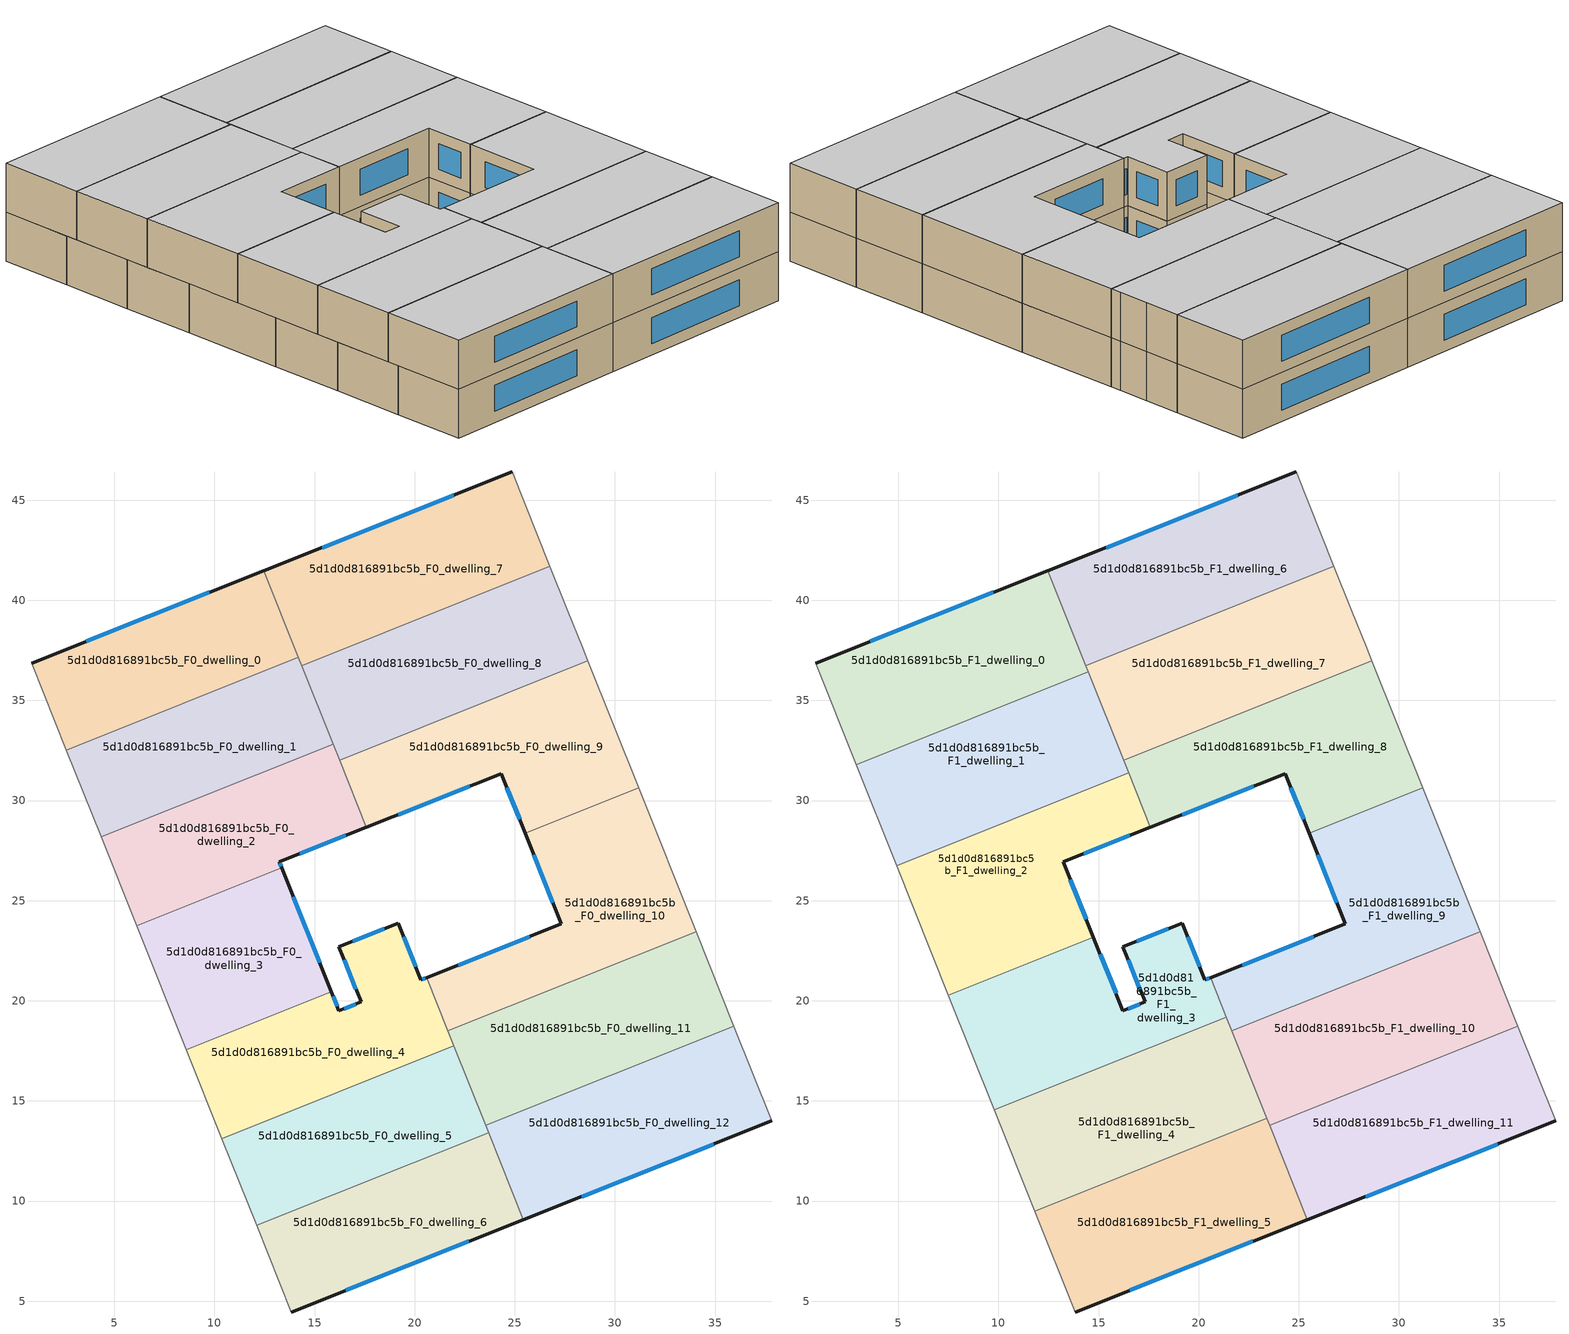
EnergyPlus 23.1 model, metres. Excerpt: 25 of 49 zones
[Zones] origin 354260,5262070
5d1d0d816891bc5b_F0_dwelling_0
 floor ground (EU_floor_Construction): 12.46,41.47 14.19,37.15 2.61,32.52 0.87,36.86 z0
 wall outside (EU_wall_Construction): 12.46,41.47 0.87,36.86 z0:3
 wall to 5d1d0d816891bc5b_F0_dwelling_1 (EU_wall_Construction): 2.61,32.52 14.19,37.15 z0:3
 wall adiabatic (EU_wall_Construction): 0.87,36.86 2.61,32.52 z0:3
 wall to 5d1d0d816891bc5b_F0_dwelling_7 (EU_wall_Construction): 14.19,37.15 12.46,41.47 z0:3
 window (EU_Window_Construction): 9.74,40.39 3.59,37.95 z0.7:2.3
5d1d0d816891bc5b_F0_dwelling_1
 floor ground (EU_floor_Construction): 14.19,37.15 15.92,32.82 4.34,28.19 2.61,32.52 z0
 wall to 5d1d0d816891bc5b_F0_dwelling_2 (EU_wall_Construction): 4.34,28.19 15.92,32.82 z0:3
 wall adiabatic (EU_wall_Construction): 2.61,32.52 4.34,28.19 z0:3
 wall to 5d1d0d816891bc5b_F0_dwelling_8 (EU_wall_Construction): 15.92,32.82 14.36,36.74 z0:3
 wall to 5d1d0d816891bc5b_F0_dwelling_7 (EU_wall_Construction): 14.36,36.74 14.19,37.15 z0:3
5d1d0d816891bc5b_F0_dwelling_10
 floor ground (EU_floor_Construction): 31.18,30.63 34.05,23.46 21.66,18.5 20.59,21.16 27.33,23.84 25.52,28.37 z0
 wall outside (EU_wall_Construction): 25.52,28.37 27.33,23.84 20.59,21.16 z0:3
 wall to 5d1d0d816891bc5b_F0_dwelling_9 (EU_wall_Construction): 31.18,30.63 25.52,28.37 z0:3
 wall adiabatic (EU_wall_Construction): 34.05,23.46 31.18,30.63 z0:3
 wall to 5d1d0d816891bc5b_F0_dwelling_11 (EU_wall_Construction): 21.66,18.5 34.05,23.46 z0:3
 wall to 5d1d0d816891bc5b_F0_dwelling_4 (EU_wall_Construction): 20.59,21.16 21.66,18.5 z0:3
 window (EU_Window_Construction): 25.75,23.21 22.17,21.79 / 25.94,27.31 26.9,24.9 z0.7:2.3
5d1d0d816891bc5b_F0_dwelling_11
 floor ground (EU_floor_Construction): 34.05,23.46 35.94,18.74 23.54,13.78 21.66,18.5 z0
 wall adiabatic (EU_wall_Construction): 35.94,18.74 34.05,23.46 z0:3
 wall to 5d1d0d816891bc5b_F0_dwelling_12 (EU_wall_Construction): 23.54,13.78 35.94,18.74 z0:3
 wall to 5d1d0d816891bc5b_F0_dwelling_5 (EU_wall_Construction): 21.96,17.74 23.54,13.78 z0:3
 wall to 5d1d0d816891bc5b_F0_dwelling_4 (EU_wall_Construction): 21.65,18.49 21.95,17.74 z0:3
5d1d0d816891bc5b_F0_dwelling_12
 floor ground (EU_floor_Construction): 35.94,18.74 37.84,14 25.43,9.07 23.54,13.78 z0
 wall outside (EU_wall_Construction): 25.43,9.07 37.84,14 z0:3
 wall adiabatic (EU_wall_Construction): 37.84,14 35.94,18.74 z0:3
 wall to 5d1d0d816891bc5b_F0_dwelling_6 (EU_wall_Construction): 23.69,13.41 25.43,9.07 z0:3
 wall to 5d1d0d816891bc5b_F0_dwelling_5 (EU_wall_Construction): 23.54,13.77 23.69,13.41 z0:3
 window (EU_Window_Construction): 28.34,10.23 34.92,12.84 z0.7:2.3
5d1d0d816891bc5b_F0_dwelling_2
 floor ground (EU_floor_Construction): 15.92,32.82 17.59,28.66 13.25,26.94 13.36,26.65 6.12,23.75 4.34,28.19 z0
 wall outside (EU_wall_Construction): 13.36,26.65 13.25,26.94 17.59,28.66 z0:3
 wall to 5d1d0d816891bc5b_F0_dwelling_3 (EU_wall_Construction): 6.12,23.75 13.36,26.65 z0:3
 wall adiabatic (EU_wall_Construction): 4.34,28.19 6.12,23.75 z0:3
 wall to 5d1d0d816891bc5b_F0_dwelling_9 (EU_wall_Construction): 17.59,28.66 16.25,32.02 z0:3
 wall to 5d1d0d816891bc5b_F0_dwelling_8 (EU_wall_Construction): 16.25,32.02 15.92,32.82 z0:3
 window (EU_Window_Construction): 14.27,27.34 16.57,28.26 / 13.33,26.72 13.27,26.87 z0.7:2.3
5d1d0d816891bc5b_F0_dwelling_3
 floor ground (EU_floor_Construction): 13.36,26.65 15.84,20.46 8.59,17.56 6.12,23.75 z0
 wall outside (EU_wall_Construction): 15.84,20.46 13.36,26.65 z0:3
 wall to 5d1d0d816891bc5b_F0_dwelling_4 (EU_wall_Construction): 8.59,17.56 15.84,20.46 z0:3
 wall adiabatic (EU_wall_Construction): 6.12,23.75 8.59,17.56 z0:3
 window (EU_Window_Construction): 15.26,21.91 13.94,25.19 z0.7:2.3
5d1d0d816891bc5b_F0_dwelling_4
 floor ground (EU_floor_Construction): 19.18,23.87 20.31,21.04 20.59,21.16 21.96,17.74 10.37,13.11 8.59,17.56 15.84,20.46 16.22,19.5 17.32,19.94 16.22,22.69 z0
 wall outside (EU_wall_Construction): 20.59,21.16 20.31,21.04 19.18,23.87 16.22,22.69 17.32,19.94 16.22,19.5 15.84,20.46 z0:3
 wall to 5d1d0d816891bc5b_F0_dwelling_5 (EU_wall_Construction): 10.37,13.11 21.96,17.74 z0:3
 wall adiabatic (EU_wall_Construction): 8.59,17.56 10.37,13.11 z0:3
 window (EU_Window_Construction): 16.48,22.05 17.06,20.59 / 18.48,23.6 16.91,22.97 / 20.05,21.71 19.44,23.21 / 20.53,21.13 20.38,21.07 / 16.13,19.72 15.93,20.23 / 17.06,19.84 16.48,19.6 z0.7:2.3
5d1d0d816891bc5b_F0_dwelling_5
 floor ground (EU_floor_Construction): 21.96,17.74 23.69,13.41 12.1,8.78 10.37,13.11 z0
 wall to 5d1d0d816891bc5b_F0_dwelling_6 (EU_wall_Construction): 12.1,8.78 23.69,13.41 z0:3
 wall adiabatic (EU_wall_Construction): 10.37,13.11 12.1,8.78 z0:3
5d1d0d816891bc5b_F0_dwelling_6
 floor ground (EU_floor_Construction): 23.69,13.41 25.43,9.07 13.83,4.46 12.1,8.78 z0
 wall outside (EU_wall_Construction): 13.83,4.46 25.43,9.07 z0:3
 wall adiabatic (EU_wall_Construction): 12.1,8.78 13.83,4.46 z0:3
 window (EU_Window_Construction): 16.55,5.54 22.7,7.99 z0.7:2.3
5d1d0d816891bc5b_F0_dwelling_7
 floor ground (EU_floor_Construction): 24.87,46.41 26.76,41.7 14.36,36.74 12.46,41.47 z0
 wall outside (EU_wall_Construction): 24.87,46.41 12.46,41.47 z0:3
 wall to 5d1d0d816891bc5b_F0_dwelling_8 (EU_wall_Construction): 14.36,36.74 26.76,41.7 z0:3
 wall adiabatic (EU_wall_Construction): 26.76,41.7 24.87,46.41 z0:3
 window (EU_Window_Construction): 21.96,45.25 15.38,42.63 z0.7:2.3
5d1d0d816891bc5b_F0_dwelling_8
 floor ground (EU_floor_Construction): 26.76,41.7 27.62,39.53 28.38,37.62 28.64,36.97 16.25,32.02 14.36,36.74 z0
 wall adiabatic (EU_wall_Construction): 28.64,36.97 28.38,37.62 27.62,39.53 26.76,41.7 z0:3
 wall to 5d1d0d816891bc5b_F0_dwelling_9 (EU_wall_Construction): 16.25,32.02 28.64,36.97 z0:3
5d1d0d816891bc5b_F0_dwelling_9
 floor ground (EU_floor_Construction): 28.64,36.97 31.18,30.63 25.52,28.37 24.33,31.34 17.59,28.66 16.25,32.02 z0
 wall outside (EU_wall_Construction): 17.59,28.66 24.33,31.34 25.52,28.37 z0:3
 wall adiabatic (EU_wall_Construction): 31.18,30.63 28.64,36.97 z0:3
 window (EU_Window_Construction): 19.17,29.29 22.75,30.71 / 24.61,30.64 25.24,29.07 z0.7:2.3
5d1d0d816891bc5b_F1_dwelling_0
 floor to 5d1d0d816891bc5b_F0_dwelling_0 (EU_floor_Construction): 12.46,41.47 14.19,37.15 2.61,32.52 0.87,36.86 z3
 floor to 5d1d0d816891bc5b_F0_dwelling_1 (EU_floor_Construction): 14.19,37.15 14.48,36.43 2.9,31.8 2.61,32.52 z3
 wall outside (EU_wall_Construction): 12.46,41.47 0.87,36.86 z3:6
 wall to 5d1d0d816891bc5b_F1_dwelling_1 (EU_wall_Construction): 2.9,31.8 14.48,36.43 z3:6
 wall adiabatic (EU_wall_Construction): 0.87,36.86 2.9,31.8 z3:6
 wall to 5d1d0d816891bc5b_F1_dwelling_6 (EU_wall_Construction): 14.36,36.74 12.46,41.47 z3:6
 wall to 5d1d0d816891bc5b_F1_dwelling_7 (EU_wall_Construction): 14.48,36.43 14.36,36.74 z3:6
 window (EU_Window_Construction): 9.74,40.39 3.59,37.95 z3.7:5.3
 ceiling to 5d1d0d816891bc5b_F2_dwelling_0 (EU_floor_Construction): 14.48,36.43 12.46,41.47 0.87,36.86 2.9,31.8 z6
5d1d0d816891bc5b_F1_dwelling_1
 floor to 5d1d0d816891bc5b_F0_dwelling_1 (EU_floor_Construction): 14.48,36.43 15.92,32.82 4.34,28.19 2.9,31.8 z3
 floor to 5d1d0d816891bc5b_F0_dwelling_2 (EU_floor_Construction): 15.92,32.82 16.5,31.38 4.92,26.74 4.34,28.19 z3
 wall to 5d1d0d816891bc5b_F1_dwelling_2 (EU_wall_Construction): 4.92,26.74 16.5,31.38 z3:6
 wall adiabatic (EU_wall_Construction): 2.9,31.8 4.92,26.74 z3:6
 wall to 5d1d0d816891bc5b_F1_dwelling_7 (EU_wall_Construction): 16.25,32.02 14.48,36.43 z3:6
 wall to 5d1d0d816891bc5b_F1_dwelling_8 (EU_wall_Construction): 16.5,31.38 16.25,32.02 z3:6
 ceiling to 5d1d0d816891bc5b_F2_dwelling_1 (EU_floor_Construction): 16.5,31.38 14.48,36.43 2.9,31.8 4.92,26.74 z6
5d1d0d816891bc5b_F1_dwelling_10
 floor to 5d1d0d816891bc5b_F0_dwelling_11 (EU_floor_Construction): 34.05,23.46 35.94,18.74 23.54,13.78 21.66,18.5 z3
 wall to 5d1d0d816891bc5b_F1_dwelling_9 (EU_wall_Construction): 34.05,23.46 21.66,18.5 z3:6
 wall adiabatic (EU_wall_Construction): 35.94,18.74 34.05,23.46 z3:6
 wall to 5d1d0d816891bc5b_F1_dwelling_11 (EU_wall_Construction): 23.54,13.78 35.94,18.74 z3:6
 wall to 5d1d0d816891bc5b_F1_dwelling_4 (EU_wall_Construction): 21.66,18.5 23.4,14.13 z3:6
 wall to 5d1d0d816891bc5b_F1_dwelling_5 (EU_wall_Construction): 23.4,14.13 23.54,13.78 z3:6
 ceiling to 5d1d0d816891bc5b_F2_dwelling_10 (EU_floor_Construction): 35.94,18.74 34.05,23.46 21.66,18.5 23.54,13.78 z6
5d1d0d816891bc5b_F1_dwelling_11
 floor to 5d1d0d816891bc5b_F0_dwelling_12 (EU_floor_Construction): 35.94,18.74 37.84,14 25.43,9.07 23.54,13.78 z3
 wall outside (EU_wall_Construction): 25.43,9.07 37.84,14 z3:6
 wall adiabatic (EU_wall_Construction): 37.84,14 35.94,18.74 z3:6
 wall to 5d1d0d816891bc5b_F1_dwelling_5 (EU_wall_Construction): 23.54,13.78 25.43,9.07 z3:6
 window (EU_Window_Construction): 28.34,10.23 34.92,12.84 z3.7:5.3
 ceiling to 5d1d0d816891bc5b_F2_dwelling_11 (EU_floor_Construction): 37.84,14 35.94,18.74 23.54,13.78 25.43,9.07 z6
5d1d0d816891bc5b_F1_dwelling_2
 floor to 5d1d0d816891bc5b_F0_dwelling_2 (EU_floor_Construction): 16.5,31.38 17.59,28.66 13.25,26.94 13.36,26.65 6.12,23.75 4.92,26.74 z3
 floor to 5d1d0d816891bc5b_F0_dwelling_3 (EU_floor_Construction): 13.36,26.65 14.75,23.18 7.5,20.29 6.12,23.75 z3
 wall outside (EU_wall_Construction): 14.75,23.18 13.25,26.94 17.59,28.66 z3:6
 wall to 5d1d0d816891bc5b_F1_dwelling_3 (EU_wall_Construction): 7.5,20.29 14.75,23.18 z3:6
 wall adiabatic (EU_wall_Construction): 4.92,26.74 7.5,20.29 z3:6
 wall to 5d1d0d816891bc5b_F1_dwelling_8 (EU_wall_Construction): 17.59,28.66 16.5,31.38 z3:6
 window (EU_Window_Construction): 14.27,27.34 16.57,28.26 / 14.39,24.07 13.6,26.06 z3.7:5.3
 ceiling to 5d1d0d816891bc5b_F2_dwelling_2 (EU_floor_Construction): 14.75,23.18 13.25,26.94 17.59,28.66 16.5,31.38 4.92,26.74 7.5,20.29 z6
5d1d0d816891bc5b_F1_dwelling_3
 floor to 5d1d0d816891bc5b_F0_dwelling_3 (EU_floor_Construction): 14.75,23.18 15.84,20.46 8.59,17.56 7.5,20.29 z3
 floor to 5d1d0d816891bc5b_F0_dwelling_4 (EU_floor_Construction): 19.18,23.87 20.31,21.04 20.59,21.16 21.38,19.19 9.79,14.55 8.59,17.56 15.84,20.46 16.22,19.5 17.32,19.94 16.22,22.69 z3
 wall outside (EU_wall_Construction): 20.59,21.16 20.31,21.04 19.18,23.87 16.22,22.69 17.32,19.94 16.22,19.5 14.75,23.18 z3:6
 wall to 5d1d0d816891bc5b_F1_dwelling_4 (EU_wall_Construction): 9.79,14.55 21.38,19.19 z3:6
 wall adiabatic (EU_wall_Construction): 7.5,20.29 9.79,14.55 z3:6
 wall to 5d1d0d816891bc5b_F1_dwelling_9 (EU_wall_Construction): 21.38,19.19 20.59,21.16 z3:6
 window (EU_Window_Construction): 17.06,19.84 16.48,19.6 / 16.48,22.05 17.06,20.59 / 18.48,23.6 16.91,22.97 / 20.05,21.71 19.44,23.21 / 20.53,21.13 20.38,21.07 / 15.87,20.37 15.09,22.32 z3.7:5.3
 ceiling to 5d1d0d816891bc5b_F2_dwelling_3 (EU_floor_Construction): 21.38,19.19 20.59,21.16 20.31,21.04 19.18,23.87 16.22,22.69 17.32,19.94 16.22,19.5 14.75,23.18 7.5,20.29 9.79,14.55 z6
5d1d0d816891bc5b_F1_dwelling_4
 floor to 5d1d0d816891bc5b_F0_dwelling_4 (EU_floor_Construction): 21.38,19.19 21.96,17.74 10.37,13.11 9.79,14.55 z3
 floor to 5d1d0d816891bc5b_F0_dwelling_5 (EU_floor_Construction): 21.96,17.74 23.4,14.13 11.82,9.5 10.37,13.11 z3
 wall to 5d1d0d816891bc5b_F1_dwelling_5 (EU_wall_Construction): 11.82,9.5 23.4,14.13 z3:6
 wall adiabatic (EU_wall_Construction): 9.79,14.55 11.82,9.5 z3:6
 wall to 5d1d0d816891bc5b_F1_dwelling_9 (EU_wall_Construction): 21.65,18.49 21.38,19.19 z3:6
 ceiling to 5d1d0d816891bc5b_F2_dwelling_4 (EU_floor_Construction): 23.4,14.13 21.38,19.19 9.79,14.55 11.82,9.5 z6
5d1d0d816891bc5b_F1_dwelling_5
 floor to 5d1d0d816891bc5b_F0_dwelling_6 (EU_floor_Construction): 23.69,13.41 25.43,9.07 13.83,4.46 12.1,8.78 z3
 floor to 5d1d0d816891bc5b_F0_dwelling_5 (EU_floor_Construction): 23.4,14.13 23.69,13.41 12.1,8.78 11.82,9.5 z3
 wall outside (EU_wall_Construction): 13.83,4.46 25.43,9.07 z3:6
 wall adiabatic (EU_wall_Construction): 11.82,9.5 13.83,4.46 z3:6
 window (EU_Window_Construction): 16.55,5.54 22.7,7.99 z3.7:5.3
 ceiling to 5d1d0d816891bc5b_F2_dwelling_5 (EU_floor_Construction): 25.43,9.07 23.4,14.13 11.82,9.5 13.83,4.46 z6
5d1d0d816891bc5b_F1_dwelling_6
 floor to 5d1d0d816891bc5b_F0_dwelling_7 (EU_floor_Construction): 24.87,46.41 26.76,41.7 14.36,36.74 12.46,41.47 z3
 wall outside (EU_wall_Construction): 24.87,46.41 12.46,41.47 z3:6
 wall to 5d1d0d816891bc5b_F1_dwelling_7 (EU_wall_Construction): 14.36,36.74 26.76,41.7 z3:6
 wall adiabatic (EU_wall_Construction): 26.76,41.7 24.87,46.41 z3:6
 window (EU_Window_Construction): 21.96,45.25 15.38,42.63 z3.7:5.3
 ceiling to 5d1d0d816891bc5b_F2_dwelling_6 (EU_floor_Construction): 26.76,41.7 24.87,46.41 12.46,41.47 14.36,36.74 z6
5d1d0d816891bc5b_F1_dwelling_7
 floor to 5d1d0d816891bc5b_F0_dwelling_8 (EU_floor_Construction): 26.76,41.7 27.62,39.53 28.38,37.62 28.64,36.97 16.25,32.02 14.36,36.74 z3
 wall adiabatic (EU_wall_Construction): 28.64,36.97 28.38,37.62 27.62,39.53 26.76,41.7 z3:6
 wall to 5d1d0d816891bc5b_F1_dwelling_8 (EU_wall_Construction): 16.25,32.02 28.64,36.97 z3:6
 ceiling to 5d1d0d816891bc5b_F2_dwelling_7 (EU_floor_Construction): 28.64,36.97 28.38,37.62 27.62,39.53 26.76,41.7 14.36,36.74 16.25,32.02 z6
5d1d0d816891bc5b_F1_dwelling_8
 floor to 5d1d0d816891bc5b_F0_dwelling_9 (EU_floor_Construction): 28.64,36.97 31.18,30.63 25.52,28.37 24.33,31.34 17.59,28.66 16.25,32.02 z3
 wall outside (EU_wall_Construction): 17.59,28.66 24.33,31.34 25.52,28.37 z3:6
 wall adiabatic (EU_wall_Construction): 31.18,30.63 28.64,36.97 z3:6
 wall to 5d1d0d816891bc5b_F1_dwelling_9 (EU_wall_Construction): 25.52,28.37 31.18,30.63 z3:6
 window (EU_Window_Construction): 19.17,29.29 22.75,30.71 / 24.61,30.64 25.24,29.07 z3.7:5.3
 ceiling to 5d1d0d816891bc5b_F2_dwelling_8 (EU_floor_Construction): 31.18,30.63 28.64,36.97 16.25,32.02 17.59,28.66 24.33,31.34 25.52,28.37 z6
5d1d0d816891bc5b_F1_dwelling_9
 floor to 5d1d0d816891bc5b_F0_dwelling_10 (EU_floor_Construction): 31.18,30.63 34.05,23.46 21.66,18.5 20.59,21.16 27.33,23.84 25.52,28.37 z3
 wall outside (EU_wall_Construction): 25.52,28.37 27.33,23.84 20.59,21.16 z3:6
 wall adiabatic (EU_wall_Construction): 34.05,23.46 31.18,30.63 z3:6
 window (EU_Window_Construction): 25.75,23.21 22.17,21.79 / 25.94,27.31 26.9,24.9 z3.7:5.3
 ceiling to 5d1d0d816891bc5b_F2_dwelling_9 (EU_floor_Construction): 34.05,23.46 31.18,30.63 25.52,28.37 27.33,23.84 20.59,21.16 21.66,18.5 z6
[Building]
EU S2 Campaign: North Axis=0; Terrain=City; Solar Distribution=FullExterior
[Site:Location]
Budapest.Ferenc.Liszt.Intl.AP: Latitude=47.437; Longitude=19.256; Time Zone=1; Elevation=185
[SizingPeriod:WeatherFileDays]
AnnualSizingPeriod: Begin Month=1; Begin Day of Month=1; End Month=12; End Day of Month=31; Day of Week for Start Day=Monday; Use Weather File Daylight Saving Period=No; Use Weather File Rain and Snow Indicators=No
[MATERIAL]
EU_InternalMass_Material: Roughness=MediumRough; Thickness=0.1; Conductivity=1; Density=1800; Specific Heat=900; Thermal Absorptance=0.9; Solar Absorptance=0.7; Visible Absorptance=0.7
[MATERIAL:NOMASS] Roughness=MediumRough; Thermal Absorptance=0.9; Solar Absorptance=0.7; Visible Absorptance=0.7
Name | Thermal Resistance
EU_wall_NoMass | 0.832559
EU_floor_NoMass | 0.872794
[WINDOWMATERIAL:SIMPLEGLAZINGSYSTEM]
EU_Window_SimpleGlazing: UFactor=2.79869; Solar Heat Gain Coefficient=0.75; Visible Transmittance=0.75
[CONSTRUCTION]
EU_wall_Construction: EU_wall_NoMass
EU_floor_Construction: EU_floor_NoMass
EU_Window_Construction: EU_Window_SimpleGlazing
EU_InternalMass_Construction: EU_InternalMass_Material
[ZONE] Type=1; Multiplier=1; Ceiling Height=autocalculate; Floor Area=autocalculate; Part of Total Floor Area=Yes
Name | Volume
5d1d0d816891bc5b_F0_dwelling_0 | 174.607
5d1d0d816891bc5b_F1_dwelling_0; 5d1d0d816891bc5b_F0_dwelling_10; 5d1d0d816891bc5b_F1_dwelling_9 | 203.715
5d1d0d816891bc5b_F0_dwelling_1 | 174.632
5d1d0d816891bc5b_F1_dwelling_1 | 203.726
5d1d0d816891bc5b_F1_dwelling_10; 5d1d0d816891bc5b_F0_dwelling_11; 5d1d0d816891bc5b_F1_dwelling_4 | 203.692
5d1d0d816891bc5b_F1_dwelling_11; 5d1d0d816891bc5b_F0_dwelling_12; 5d1d0d816891bc5b_F1_dwelling_7; 5d1d0d816891bc5b_F0_dwelling_8 | 203.717
5d1d0d816891bc5b_F0_dwelling_2 | 174.618
5d1d0d816891bc5b_F1_dwelling_2 | 203.714
5d1d0d816891bc5b_F0_dwelling_3 | 156.116
5d1d0d816891bc5b_F1_dwelling_3 | 203.727
5d1d0d816891bc5b_F0_dwelling_4 | 193.099
5d1d0d816891bc5b_F0_dwelling_5 | 174.604
5d1d0d816891bc5b_F1_dwelling_5 | 203.743
5d1d0d816891bc5b_F0_dwelling_6 | 174.635
5d1d0d816891bc5b_F1_dwelling_6; 5d1d0d816891bc5b_F0_dwelling_7 | 203.73
5d1d0d816891bc5b_F1_dwelling_8; 5d1d0d816891bc5b_F0_dwelling_9 | 203.701
[INTERNALMASS] Construction=EU_InternalMass_Construction
Name | Zone or ZoneList | Surface Area
5d1d0d816891bc5b_F0_dwelling_0_EU_InternalMass | 5d1d0d816891bc5b_F0_dwelling_0 | 58.2023
5d1d0d816891bc5b_F0_dwelling_1_EU_InternalMass | 5d1d0d816891bc5b_F0_dwelling_1 | 58.2109
5d1d0d816891bc5b_F0_dwelling_2_EU_InternalMass | 5d1d0d816891bc5b_F0_dwelling_2 | 58.2059
5d1d0d816891bc5b_F0_dwelling_3_EU_InternalMass | 5d1d0d816891bc5b_F0_dwelling_3 | 52.0389
5d1d0d816891bc5b_F0_dwelling_4_EU_InternalMass | 5d1d0d816891bc5b_F0_dwelling_4 | 64.3664
5d1d0d816891bc5b_F0_dwelling_5_EU_InternalMass | 5d1d0d816891bc5b_F0_dwelling_5 | 58.2015
5d1d0d816891bc5b_F0_dwelling_6_EU_InternalMass | 5d1d0d816891bc5b_F0_dwelling_6 | 58.2117
5d1d0d816891bc5b_F0_dwelling_7_EU_InternalMass | 5d1d0d816891bc5b_F0_dwelling_7 | 67.9102
5d1d0d816891bc5b_F0_dwelling_8_EU_InternalMass | 5d1d0d816891bc5b_F0_dwelling_8 | 67.9056
5d1d0d816891bc5b_F0_dwelling_9_EU_InternalMass | 5d1d0d816891bc5b_F0_dwelling_9 | 67.9003
5d1d0d816891bc5b_F0_dwelling_10_EU_InternalMass | 5d1d0d816891bc5b_F0_dwelling_10 | 67.9049
5d1d0d816891bc5b_F0_dwelling_11_EU_InternalMass | 5d1d0d816891bc5b_F0_dwelling_11 | 67.8974
5d1d0d816891bc5b_F0_dwelling_12_EU_InternalMass | 5d1d0d816891bc5b_F0_dwelling_12 | 67.9059
5d1d0d816891bc5b_F1_dwelling_0_EU_InternalMass | 5d1d0d816891bc5b_F1_dwelling_0 | 67.9048
5d1d0d816891bc5b_F1_dwelling_1_EU_InternalMass | 5d1d0d816891bc5b_F1_dwelling_1 | 67.9086
5d1d0d816891bc5b_F1_dwelling_2_EU_InternalMass | 5d1d0d816891bc5b_F1_dwelling_2 | 67.9048
5d1d0d816891bc5b_F1_dwelling_3_EU_InternalMass | 5d1d0d816891bc5b_F1_dwelling_3 | 67.9091
5d1d0d816891bc5b_F1_dwelling_4_EU_InternalMass | 5d1d0d816891bc5b_F1_dwelling_4 | 67.8972
5d1d0d816891bc5b_F1_dwelling_5_EU_InternalMass | 5d1d0d816891bc5b_F1_dwelling_5 | 67.9145
5d1d0d816891bc5b_F1_dwelling_6_EU_InternalMass | 5d1d0d816891bc5b_F1_dwelling_6 | 67.9102
5d1d0d816891bc5b_F1_dwelling_7_EU_InternalMass | 5d1d0d816891bc5b_F1_dwelling_7 | 67.9056
5d1d0d816891bc5b_F1_dwelling_8_EU_InternalMass | 5d1d0d816891bc5b_F1_dwelling_8 | 67.9003
5d1d0d816891bc5b_F1_dwelling_9_EU_InternalMass | 5d1d0d816891bc5b_F1_dwelling_9 | 67.9049
5d1d0d816891bc5b_F1_dwelling_10_EU_InternalMass | 5d1d0d816891bc5b_F1_dwelling_10 | 67.8974
5d1d0d816891bc5b_F1_dwelling_11_EU_InternalMass | 5d1d0d816891bc5b_F1_dwelling_11 | 67.9059
[OTHEREQUIPMENT] Fuel Type=Electricity; Design Level Calculation Method=Watts/Area; Power per Zone Floor Area=1; Fraction Latent=0; Fraction Radiant=0; Fraction Lost=0; Carbon Dioxide Generation Rate=0; EndUse Subcategory=EU_Step8_InternalGains
Name | Zone or ZoneList or Space or SpaceList | Schedule
EU_Step8_InternalGain_5d1d0d816891bc5b_F0_dwelling_0_f000 | 5d1d0d816891bc5b_F0_dwelling_0 | EU_Step8_GainSchedule_5d1d0d816891bc5b_F0_dwelling_0_f000
EU_Step8_InternalGain_5d1d0d816891bc5b_F0_dwelling_1_f000 | 5d1d0d816891bc5b_F0_dwelling_1 | EU_Step8_GainSchedule_5d1d0d816891bc5b_F0_dwelling_1_f000
EU_Step8_InternalGain_5d1d0d816891bc5b_F0_dwelling_2_f000 | 5d1d0d816891bc5b_F0_dwelling_2 | EU_Step8_GainSchedule_5d1d0d816891bc5b_F0_dwelling_2_f000
EU_Step8_InternalGain_5d1d0d816891bc5b_F0_dwelling_3_f000 | 5d1d0d816891bc5b_F0_dwelling_3 | EU_Step8_GainSchedule_5d1d0d816891bc5b_F0_dwelling_3_f000
EU_Step8_InternalGain_5d1d0d816891bc5b_F0_dwelling_4_f000 | 5d1d0d816891bc5b_F0_dwelling_4 | EU_Step8_GainSchedule_5d1d0d816891bc5b_F0_dwelling_4_f000
EU_Step8_InternalGain_5d1d0d816891bc5b_F0_dwelling_5_f000 | 5d1d0d816891bc5b_F0_dwelling_5 | EU_Step8_GainSchedule_5d1d0d816891bc5b_F0_dwelling_5_f000
EU_Step8_InternalGain_5d1d0d816891bc5b_F0_dwelling_6_f000 | 5d1d0d816891bc5b_F0_dwelling_6 | EU_Step8_GainSchedule_5d1d0d816891bc5b_F0_dwelling_6_f000
EU_Step8_InternalGain_5d1d0d816891bc5b_F0_dwelling_7_f000 | 5d1d0d816891bc5b_F0_dwelling_7 | EU_Step8_GainSchedule_5d1d0d816891bc5b_F0_dwelling_7_f000
EU_Step8_InternalGain_5d1d0d816891bc5b_F0_dwelling_8_f000 | 5d1d0d816891bc5b_F0_dwelling_8 | EU_Step8_GainSchedule_5d1d0d816891bc5b_F0_dwelling_8_f000
EU_Step8_InternalGain_5d1d0d816891bc5b_F0_dwelling_9_f000 | 5d1d0d816891bc5b_F0_dwelling_9 | EU_Step8_GainSchedule_5d1d0d816891bc5b_F0_dwelling_9_f000
EU_Step8_InternalGain_5d1d0d816891bc5b_F0_dwelling_10_f000 | 5d1d0d816891bc5b_F0_dwelling_10 | EU_Step8_GainSchedule_5d1d0d816891bc5b_F0_dwelling_10_f000
EU_Step8_InternalGain_5d1d0d816891bc5b_F0_dwelling_11_f000 | 5d1d0d816891bc5b_F0_dwelling_11 | EU_Step8_GainSchedule_5d1d0d816891bc5b_F0_dwelling_11_f000
EU_Step8_InternalGain_5d1d0d816891bc5b_F0_dwelling_12_f000 | 5d1d0d816891bc5b_F0_dwelling_12 | EU_Step8_GainSchedule_5d1d0d816891bc5b_F0_dwelling_12_f000
EU_Step8_InternalGain_5d1d0d816891bc5b_F1_dwelling_0_f000 | 5d1d0d816891bc5b_F1_dwelling_0 | EU_Step8_GainSchedule_5d1d0d816891bc5b_F1_dwelling_0_f000
EU_Step8_InternalGain_5d1d0d816891bc5b_F1_dwelling_1_f000 | 5d1d0d816891bc5b_F1_dwelling_1 | EU_Step8_GainSchedule_5d1d0d816891bc5b_F1_dwelling_1_f000
EU_Step8_InternalGain_5d1d0d816891bc5b_F1_dwelling_2_f000 | 5d1d0d816891bc5b_F1_dwelling_2 | EU_Step8_GainSchedule_5d1d0d816891bc5b_F1_dwelling_2_f000
EU_Step8_InternalGain_5d1d0d816891bc5b_F1_dwelling_3_f000 | 5d1d0d816891bc5b_F1_dwelling_3 | EU_Step8_GainSchedule_5d1d0d816891bc5b_F1_dwelling_3_f000
EU_Step8_InternalGain_5d1d0d816891bc5b_F1_dwelling_4_f000 | 5d1d0d816891bc5b_F1_dwelling_4 | EU_Step8_GainSchedule_5d1d0d816891bc5b_F1_dwelling_4_f000
EU_Step8_InternalGain_5d1d0d816891bc5b_F1_dwelling_5_f000 | 5d1d0d816891bc5b_F1_dwelling_5 | EU_Step8_GainSchedule_5d1d0d816891bc5b_F1_dwelling_5_f000
EU_Step8_InternalGain_5d1d0d816891bc5b_F1_dwelling_6_f000 | 5d1d0d816891bc5b_F1_dwelling_6 | EU_Step8_GainSchedule_5d1d0d816891bc5b_F1_dwelling_6_f000
EU_Step8_InternalGain_5d1d0d816891bc5b_F1_dwelling_7_f000 | 5d1d0d816891bc5b_F1_dwelling_7 | EU_Step8_GainSchedule_5d1d0d816891bc5b_F1_dwelling_7_f000
EU_Step8_InternalGain_5d1d0d816891bc5b_F1_dwelling_8_f000 | 5d1d0d816891bc5b_F1_dwelling_8 | EU_Step8_GainSchedule_5d1d0d816891bc5b_F1_dwelling_8_f000
EU_Step8_InternalGain_5d1d0d816891bc5b_F1_dwelling_9_f000 | 5d1d0d816891bc5b_F1_dwelling_9 | EU_Step8_GainSchedule_5d1d0d816891bc5b_F1_dwelling_9_f000
EU_Step8_InternalGain_5d1d0d816891bc5b_F1_dwelling_10_f000 | 5d1d0d816891bc5b_F1_dwelling_10 | EU_Step8_GainSchedule_5d1d0d816891bc5b_F1_dwelling_10_f000
EU_Step8_InternalGain_5d1d0d816891bc5b_F1_dwelling_11_f000 | 5d1d0d816891bc5b_F1_dwelling_11 | EU_Step8_GainSchedule_5d1d0d816891bc5b_F1_dwelling_11_f000
[ZONEVENTILATION:DESIGNFLOWRATE] Schedule=EU_AlwaysOn; Design Flow Rate Calculation Method=AirChanges/Hour; Air Changes per Hour=0.475469; Ventilation Type=Natural; Fan Pressure Rise=0; Fan Total Efficiency=1; Constant Term Coefficient=1; Temperature Term Coefficient=0; Velocity Term Coefficient=0; Velocity Squared Term Coefficient=0; Minimum Indoor Temperature=-100; Maximum Indoor Temperature=100; Delta Temperature=-100; Minimum Outdoor Temperature=-100; Maximum Outdoor Temperature=100; Maximum Wind Speed=40
Name | Zone or ZoneList or Space or SpaceList
EU_ConstantAir_5d1d0d816891bc5b_F0_dwelling_0 | 5d1d0d816891bc5b_F0_dwelling_0
EU_ConstantAir_5d1d0d816891bc5b_F0_dwelling_1 | 5d1d0d816891bc5b_F0_dwelling_1
EU_ConstantAir_5d1d0d816891bc5b_F0_dwelling_2 | 5d1d0d816891bc5b_F0_dwelling_2
EU_ConstantAir_5d1d0d816891bc5b_F0_dwelling_3 | 5d1d0d816891bc5b_F0_dwelling_3
EU_ConstantAir_5d1d0d816891bc5b_F0_dwelling_4 | 5d1d0d816891bc5b_F0_dwelling_4
EU_ConstantAir_5d1d0d816891bc5b_F0_dwelling_5 | 5d1d0d816891bc5b_F0_dwelling_5
EU_ConstantAir_5d1d0d816891bc5b_F0_dwelling_6 | 5d1d0d816891bc5b_F0_dwelling_6
EU_ConstantAir_5d1d0d816891bc5b_F0_dwelling_7 | 5d1d0d816891bc5b_F0_dwelling_7
EU_ConstantAir_5d1d0d816891bc5b_F0_dwelling_8 | 5d1d0d816891bc5b_F0_dwelling_8
EU_ConstantAir_5d1d0d816891bc5b_F0_dwelling_9 | 5d1d0d816891bc5b_F0_dwelling_9
EU_ConstantAir_5d1d0d816891bc5b_F0_dwelling_10 | 5d1d0d816891bc5b_F0_dwelling_10
EU_ConstantAir_5d1d0d816891bc5b_F0_dwelling_11 | 5d1d0d816891bc5b_F0_dwelling_11
EU_ConstantAir_5d1d0d816891bc5b_F0_dwelling_12 | 5d1d0d816891bc5b_F0_dwelling_12
EU_ConstantAir_5d1d0d816891bc5b_F1_dwelling_0 | 5d1d0d816891bc5b_F1_dwelling_0
EU_ConstantAir_5d1d0d816891bc5b_F1_dwelling_1 | 5d1d0d816891bc5b_F1_dwelling_1
EU_ConstantAir_5d1d0d816891bc5b_F1_dwelling_2 | 5d1d0d816891bc5b_F1_dwelling_2
EU_ConstantAir_5d1d0d816891bc5b_F1_dwelling_3 | 5d1d0d816891bc5b_F1_dwelling_3
EU_ConstantAir_5d1d0d816891bc5b_F1_dwelling_4 | 5d1d0d816891bc5b_F1_dwelling_4
EU_ConstantAir_5d1d0d816891bc5b_F1_dwelling_5 | 5d1d0d816891bc5b_F1_dwelling_5
EU_ConstantAir_5d1d0d816891bc5b_F1_dwelling_6 | 5d1d0d816891bc5b_F1_dwelling_6
EU_ConstantAir_5d1d0d816891bc5b_F1_dwelling_7 | 5d1d0d816891bc5b_F1_dwelling_7
EU_ConstantAir_5d1d0d816891bc5b_F1_dwelling_8 | 5d1d0d816891bc5b_F1_dwelling_8
EU_ConstantAir_5d1d0d816891bc5b_F1_dwelling_9 | 5d1d0d816891bc5b_F1_dwelling_9
EU_ConstantAir_5d1d0d816891bc5b_F1_dwelling_10 | 5d1d0d816891bc5b_F1_dwelling_10
EU_ConstantAir_5d1d0d816891bc5b_F1_dwelling_11 | 5d1d0d816891bc5b_F1_dwelling_11
[HVACTEMPLATE:THERMOSTAT] Constant Heating Setpoint=20; Constant Cooling Setpoint=50
EU_HeatOnly_5d1d0d816891bc5b_F0_dwelling_0; EU_HeatOnly_5d1d0d816891bc5b_F0_dwelling_1; EU_HeatOnly_5d1d0d816891bc5b_F0_dwelling_2; EU_HeatOnly_5d1d0d816891bc5b_F0_dwelling_3; EU_HeatOnly_5d1d0d816891bc5b_F0_dwelling_4; EU_HeatOnly_5d1d0d816891bc5b_F0_dwelling_5; EU_HeatOnly_5d1d0d816891bc5b_F0_dwelling_6; EU_HeatOnly_5d1d0d816891bc5b_F0_dwelling_7; EU_HeatOnly_5d1d0d816891bc5b_F0_dwelling_8; EU_HeatOnly_5d1d0d816891bc5b_F0_dwelling_9; EU_HeatOnly_5d1d0d816891bc5b_F0_dwelling_10; EU_HeatOnly_5d1d0d816891bc5b_F0_dwelling_11; EU_HeatOnly_5d1d0d816891bc5b_F0_dwelling_12; EU_HeatOnly_5d1d0d816891bc5b_F1_dwelling_0; EU_HeatOnly_5d1d0d816891bc5b_F1_dwelling_1; EU_HeatOnly_5d1d0d816891bc5b_F1_dwelling_2; EU_HeatOnly_5d1d0d816891bc5b_F1_dwelling_3; EU_HeatOnly_5d1d0d816891bc5b_F1_dwelling_4; EU_HeatOnly_5d1d0d816891bc5b_F1_dwelling_5; EU_HeatOnly_5d1d0d816891bc5b_F1_dwelling_6; EU_HeatOnly_5d1d0d816891bc5b_F1_dwelling_7; EU_HeatOnly_5d1d0d816891bc5b_F1_dwelling_8; EU_HeatOnly_5d1d0d816891bc5b_F1_dwelling_9; EU_HeatOnly_5d1d0d816891bc5b_F1_dwelling_10; EU_HeatOnly_5d1d0d816891bc5b_F1_dwelling_11; EU_HeatOnly_5d1d0d816891bc5b_F2_dwelling_0; EU_HeatOnly_5d1d0d816891bc5b_F2_dwelling_1; EU_HeatOnly_5d1d0d816891bc5b_F2_dwelling_2; EU_HeatOnly_5d1d0d816891bc5b_F2_dwelling_3; EU_HeatOnly_5d1d0d816891bc5b_F2_dwelling_4; EU_HeatOnly_5d1d0d816891bc5b_F2_dwelling_5; EU_HeatOnly_5d1d0d816891bc5b_F2_dwelling_6; EU_HeatOnly_5d1d0d816891bc5b_F2_dwelling_7; EU_HeatOnly_5d1d0d816891bc5b_F2_dwelling_8; EU_HeatOnly_5d1d0d816891bc5b_F2_dwelling_9; EU_HeatOnly_5d1d0d816891bc5b_F2_dwelling_10; EU_HeatOnly_5d1d0d816891bc5b_F2_dwelling_11; EU_HeatOnly_5d1d0d816891bc5b_F3_dwelling_0; EU_HeatOnly_5d1d0d816891bc5b_F3_dwelling_1; EU_HeatOnly_5d1d0d816891bc5b_F3_dwelling_2; EU_HeatOnly_5d1d0d816891bc5b_F3_dwelling_3; EU_HeatOnly_5d1d0d816891bc5b_F3_dwelling_4; EU_HeatOnly_5d1d0d816891bc5b_F3_dwelling_5; EU_HeatOnly_5d1d0d816891bc5b_F3_dwelling_6; EU_HeatOnly_5d1d0d816891bc5b_F3_dwelling_7; EU_HeatOnly_5d1d0d816891bc5b_F3_dwelling_8; EU_HeatOnly_5d1d0d816891bc5b_F3_dwelling_9; EU_HeatOnly_5d1d0d816891bc5b_F3_dwelling_10; EU_HeatOnly_5d1d0d816891bc5b_F3_dwelling_11
[HVACTEMPLATE:ZONE:IDEALLOADSAIRSYSTEM] System Availability Schedule=EU_AlwaysOn; Maximum Heating Supply Air Temperature=50; Minimum Cooling Supply Air Temperature=13; Maximum Heating Supply Air Humidity Ratio=0.0156; Minimum Cooling Supply Air Humidity Ratio=0.0077; Heating Limit=NoLimit; Cooling Limit=NoLimit; Heating Availability Schedule=EU_AlwaysOn; Cooling Availability Schedule=EU_CoolingOff; Dehumidification Control Type=ConstantSensibleHeatRatio; Cooling Sensible Heat Ratio=0.7; Dehumidification Setpoint=60; Humidification Control Type=None; Humidification Setpoint=30; Outdoor Air Method=None; Outdoor Air Flow Rate per Person=0.00944; Outdoor Air Flow Rate per Zone Floor Area=0; Outdoor Air Flow Rate per Zone=0; Demand Controlled Ventilation Type=None; Outdoor Air Economizer Type=NoEconomizer; Heat Recovery Type=None; Sensible Heat Recovery Effectiveness=0.7; Latent Heat Recovery Effectiveness=0.65
Name | Template Thermostat
5d1d0d816891bc5b_F0_dwelling_0 | EU_HeatOnly_5d1d0d816891bc5b_F0_dwelling_0
5d1d0d816891bc5b_F0_dwelling_1 | EU_HeatOnly_5d1d0d816891bc5b_F0_dwelling_1
5d1d0d816891bc5b_F0_dwelling_2 | EU_HeatOnly_5d1d0d816891bc5b_F0_dwelling_2
5d1d0d816891bc5b_F0_dwelling_3 | EU_HeatOnly_5d1d0d816891bc5b_F0_dwelling_3
5d1d0d816891bc5b_F0_dwelling_4 | EU_HeatOnly_5d1d0d816891bc5b_F0_dwelling_4
5d1d0d816891bc5b_F0_dwelling_5 | EU_HeatOnly_5d1d0d816891bc5b_F0_dwelling_5
5d1d0d816891bc5b_F0_dwelling_6 | EU_HeatOnly_5d1d0d816891bc5b_F0_dwelling_6
5d1d0d816891bc5b_F0_dwelling_7 | EU_HeatOnly_5d1d0d816891bc5b_F0_dwelling_7
5d1d0d816891bc5b_F0_dwelling_8 | EU_HeatOnly_5d1d0d816891bc5b_F0_dwelling_8
5d1d0d816891bc5b_F0_dwelling_9 | EU_HeatOnly_5d1d0d816891bc5b_F0_dwelling_9
5d1d0d816891bc5b_F0_dwelling_10 | EU_HeatOnly_5d1d0d816891bc5b_F0_dwelling_10
5d1d0d816891bc5b_F0_dwelling_11 | EU_HeatOnly_5d1d0d816891bc5b_F0_dwelling_11
5d1d0d816891bc5b_F0_dwelling_12 | EU_HeatOnly_5d1d0d816891bc5b_F0_dwelling_12
5d1d0d816891bc5b_F1_dwelling_0 | EU_HeatOnly_5d1d0d816891bc5b_F1_dwelling_0
5d1d0d816891bc5b_F1_dwelling_1 | EU_HeatOnly_5d1d0d816891bc5b_F1_dwelling_1
5d1d0d816891bc5b_F1_dwelling_2 | EU_HeatOnly_5d1d0d816891bc5b_F1_dwelling_2
5d1d0d816891bc5b_F1_dwelling_3 | EU_HeatOnly_5d1d0d816891bc5b_F1_dwelling_3
5d1d0d816891bc5b_F1_dwelling_4 | EU_HeatOnly_5d1d0d816891bc5b_F1_dwelling_4
5d1d0d816891bc5b_F1_dwelling_5 | EU_HeatOnly_5d1d0d816891bc5b_F1_dwelling_5
5d1d0d816891bc5b_F1_dwelling_6 | EU_HeatOnly_5d1d0d816891bc5b_F1_dwelling_6
5d1d0d816891bc5b_F1_dwelling_7 | EU_HeatOnly_5d1d0d816891bc5b_F1_dwelling_7
5d1d0d816891bc5b_F1_dwelling_8 | EU_HeatOnly_5d1d0d816891bc5b_F1_dwelling_8
5d1d0d816891bc5b_F1_dwelling_9 | EU_HeatOnly_5d1d0d816891bc5b_F1_dwelling_9
5d1d0d816891bc5b_F1_dwelling_10 | EU_HeatOnly_5d1d0d816891bc5b_F1_dwelling_10
5d1d0d816891bc5b_F1_dwelling_11 | EU_HeatOnly_5d1d0d816891bc5b_F1_dwelling_11
[SIZING:ZONE] Zone Cooling Design Supply Air Temperature Input Method=SupplyAirTemperature; Zone Cooling Design Supply Air Temperature=13; Zone Heating Design Supply Air Temperature Input Method=SupplyAirTemperature; Zone Heating Design Supply Air Temperature=50; Zone Cooling Design Supply Air Humidity Ratio=0.008; Zone Heating Design Supply Air Humidity Ratio=0.008; Cooling Design Air Flow Method=DesignDay; Cooling Design Air Flow Rate=0; Cooling Minimum Air Flow per Zone Floor Area=0.000762; Cooling Minimum Air Flow=0; Cooling Minimum Air Flow Fraction=0.2; Heating Design Air Flow Method=DesignDay; Heating Design Air Flow Rate=0; Heating Maximum Air Flow per Zone Floor Area=0.002032; Heating Maximum Air Flow=0.141576; Heating Maximum Air Flow Fraction=0.3; Account for Dedicated Outdoor Air System=No; Dedicated Outdoor Air System Control Strategy=NeutralSupplyAir; Dedicated Outdoor Air Low Setpoint Temperature for Design=autosize; Dedicated Outdoor Air High Setpoint Temperature for Design=autosize; Zone Load Sizing Method=Sensible Load Only No Latent Load; Zone Latent Cooling Design Supply Air Humidity Ratio Input Method=HumidityRatioDifference; Zone Cooling Design Supply Air Humidity Ratio Difference=0.005; Zone Latent Heating Design Supply Air Humidity Ratio Input Method=HumidityRatioDifference; Zone Humidification Design Supply Air Humidity Ratio Difference=0.005
5d1d0d816891bc5b_F0_dwelling_0; 5d1d0d816891bc5b_F0_dwelling_1; 5d1d0d816891bc5b_F0_dwelling_2; 5d1d0d816891bc5b_F0_dwelling_3; 5d1d0d816891bc5b_F0_dwelling_4; 5d1d0d816891bc5b_F0_dwelling_5; 5d1d0d816891bc5b_F0_dwelling_6; 5d1d0d816891bc5b_F0_dwelling_7; 5d1d0d816891bc5b_F0_dwelling_8; 5d1d0d816891bc5b_F0_dwelling_9; 5d1d0d816891bc5b_F0_dwelling_10; 5d1d0d816891bc5b_F0_dwelling_11; 5d1d0d816891bc5b_F0_dwelling_12; 5d1d0d816891bc5b_F1_dwelling_0; 5d1d0d816891bc5b_F1_dwelling_1; 5d1d0d816891bc5b_F1_dwelling_2; 5d1d0d816891bc5b_F1_dwelling_3; 5d1d0d816891bc5b_F1_dwelling_4; 5d1d0d816891bc5b_F1_dwelling_5; 5d1d0d816891bc5b_F1_dwelling_6; 5d1d0d816891bc5b_F1_dwelling_7; 5d1d0d816891bc5b_F1_dwelling_8; 5d1d0d816891bc5b_F1_dwelling_9; 5d1d0d816891bc5b_F1_dwelling_10; 5d1d0d816891bc5b_F1_dwelling_11
[SCHEDULE:CONSTANT]
Name | Hourly Value
EU_AlwaysOn | 1
EU_CoolingOff | 0
[SCHEDULE:FILE] Column Number=1; Rows to Skip at Top=0; Number of Hours of Data=8760; Column Separator=Comma; Interpolate to Timestep=No; Minutes per Item=60; Adjust Schedule for Daylight Savings=Yes
Name | File
EU_Step8_GainSchedule_5d1d0d816891bc5b_F0_dwelling_0_f000 | ../../schedules/5d1d0d816891bc5b/5d1d0d816891bc5b_F0_dwelling_0_f000_gain.csv
EU_Step8_GainSchedule_5d1d0d816891bc5b_F0_dwelling_1_f000 | ../../schedules/5d1d0d816891bc5b/5d1d0d816891bc5b_F0_dwelling_1_f000_gain.csv
EU_Step8_GainSchedule_5d1d0d816891bc5b_F0_dwelling_2_f000 | ../../schedules/5d1d0d816891bc5b/5d1d0d816891bc5b_F0_dwelling_2_f000_gain.csv
EU_Step8_GainSchedule_5d1d0d816891bc5b_F0_dwelling_3_f000 | ../../schedules/5d1d0d816891bc5b/5d1d0d816891bc5b_F0_dwelling_3_f000_gain.csv
EU_Step8_GainSchedule_5d1d0d816891bc5b_F0_dwelling_4_f000 | ../../schedules/5d1d0d816891bc5b/5d1d0d816891bc5b_F0_dwelling_4_f000_gain.csv
EU_Step8_GainSchedule_5d1d0d816891bc5b_F0_dwelling_5_f000 | ../../schedules/5d1d0d816891bc5b/5d1d0d816891bc5b_F0_dwelling_5_f000_gain.csv
EU_Step8_GainSchedule_5d1d0d816891bc5b_F0_dwelling_6_f000 | ../../schedules/5d1d0d816891bc5b/5d1d0d816891bc5b_F0_dwelling_6_f000_gain.csv
EU_Step8_GainSchedule_5d1d0d816891bc5b_F0_dwelling_7_f000 | ../../schedules/5d1d0d816891bc5b/5d1d0d816891bc5b_F0_dwelling_7_f000_gain.csv
EU_Step8_GainSchedule_5d1d0d816891bc5b_F0_dwelling_8_f000 | ../../schedules/5d1d0d816891bc5b/5d1d0d816891bc5b_F0_dwelling_8_f000_gain.csv
EU_Step8_GainSchedule_5d1d0d816891bc5b_F0_dwelling_9_f000 | ../../schedules/5d1d0d816891bc5b/5d1d0d816891bc5b_F0_dwelling_9_f000_gain.csv
EU_Step8_GainSchedule_5d1d0d816891bc5b_F0_dwelling_10_f000 | ../../schedules/5d1d0d816891bc5b/5d1d0d816891bc5b_F0_dwelling_10_f000_gain.csv
EU_Step8_GainSchedule_5d1d0d816891bc5b_F0_dwelling_11_f000 | ../../schedules/5d1d0d816891bc5b/5d1d0d816891bc5b_F0_dwelling_11_f000_gain.csv
EU_Step8_GainSchedule_5d1d0d816891bc5b_F0_dwelling_12_f000 | ../../schedules/5d1d0d816891bc5b/5d1d0d816891bc5b_F0_dwelling_12_f000_gain.csv
EU_Step8_GainSchedule_5d1d0d816891bc5b_F1_dwelling_0_f000 | ../../schedules/5d1d0d816891bc5b/5d1d0d816891bc5b_F1_dwelling_0_f000_gain.csv
EU_Step8_GainSchedule_5d1d0d816891bc5b_F1_dwelling_1_f000 | ../../schedules/5d1d0d816891bc5b/5d1d0d816891bc5b_F1_dwelling_1_f000_gain.csv
EU_Step8_GainSchedule_5d1d0d816891bc5b_F1_dwelling_2_f000 | ../../schedules/5d1d0d816891bc5b/5d1d0d816891bc5b_F1_dwelling_2_f000_gain.csv
EU_Step8_GainSchedule_5d1d0d816891bc5b_F1_dwelling_3_f000 | ../../schedules/5d1d0d816891bc5b/5d1d0d816891bc5b_F1_dwelling_3_f000_gain.csv
EU_Step8_GainSchedule_5d1d0d816891bc5b_F1_dwelling_4_f000 | ../../schedules/5d1d0d816891bc5b/5d1d0d816891bc5b_F1_dwelling_4_f000_gain.csv
EU_Step8_GainSchedule_5d1d0d816891bc5b_F1_dwelling_5_f000 | ../../schedules/5d1d0d816891bc5b/5d1d0d816891bc5b_F1_dwelling_5_f000_gain.csv
EU_Step8_GainSchedule_5d1d0d816891bc5b_F1_dwelling_6_f000 | ../../schedules/5d1d0d816891bc5b/5d1d0d816891bc5b_F1_dwelling_6_f000_gain.csv
EU_Step8_GainSchedule_5d1d0d816891bc5b_F1_dwelling_7_f000 | ../../schedules/5d1d0d816891bc5b/5d1d0d816891bc5b_F1_dwelling_7_f000_gain.csv
EU_Step8_GainSchedule_5d1d0d816891bc5b_F1_dwelling_8_f000 | ../../schedules/5d1d0d816891bc5b/5d1d0d816891bc5b_F1_dwelling_8_f000_gain.csv
EU_Step8_GainSchedule_5d1d0d816891bc5b_F1_dwelling_9_f000 | ../../schedules/5d1d0d816891bc5b/5d1d0d816891bc5b_F1_dwelling_9_f000_gain.csv
EU_Step8_GainSchedule_5d1d0d816891bc5b_F1_dwelling_10_f000 | ../../schedules/5d1d0d816891bc5b/5d1d0d816891bc5b_F1_dwelling_10_f000_gain.csv
EU_Step8_GainSchedule_5d1d0d816891bc5b_F1_dwelling_11_f000 | ../../schedules/5d1d0d816891bc5b/5d1d0d816891bc5b_F1_dwelling_11_f000_gain.csv
